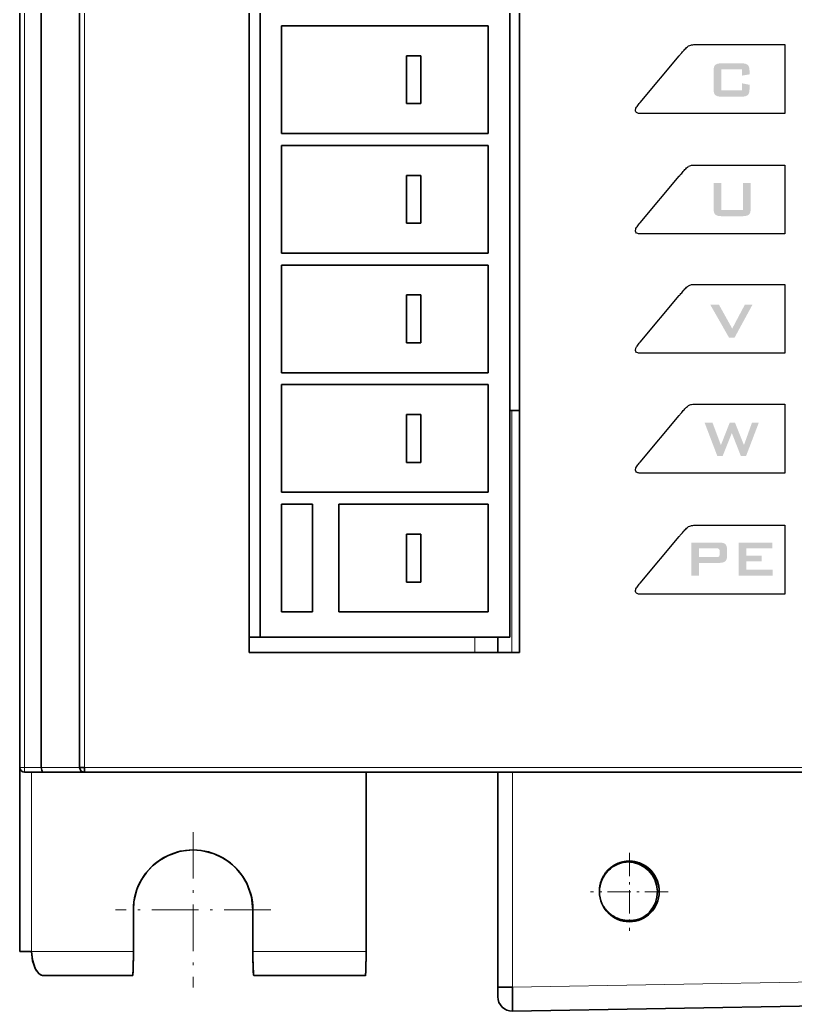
# Model space of a CAD drawing. Extents: x -45 to 645, y -160 to 467.
# Drawn here: x 187.26 to 219.7, y 59.27 to 100.71 of the extents above; entities that cross this region are included whole.
import ezdxf

# ---------------------------------------------------------------- set-up
doc = ezdxf.new("R2010")
doc.units = 0
doc.linetypes.add('DASHDOT', pattern=[18.5, 12, -3, 0.5, -3])
doc.layers.add('预设值', color=7, linetype='Continuous', true_color=0x000000)

msp = doc.modelspace()

# ---------------------------------------------------------------- hatches: boundary and pattern name
at = {"layer": '预设值', "linetype": 'ByBlock'}
for points in [[(217.466, 98.381), (217.466, 98.645), (217.466, 98.645), (216.601, 98.645), (216.601, 98.645), (216.601, 97.763), (216.601, 97.763), (217.466, 97.763), (217.466, 97.763), (217.466, 98.062), (217.466, 98.062), (217.786, 97.995), (217.786, 97.995), (217.786, 97.83), (217.786, 97.807), (217.785, 97.785), (217.784, 97.763), (217.782, 97.743), (217.779, 97.723), (217.778, 97.714), (217.776, 97.705), (217.774, 97.696), (217.773, 97.687), (217.771, 97.679), (217.768, 97.671), (217.766, 97.663), (217.764, 97.655), (217.761, 97.647), (217.758, 97.64), (217.755, 97.633), (217.752, 97.626), (217.749, 97.62), (217.746, 97.613), (217.742, 97.607), (217.741, 97.604), (217.739, 97.602), (217.737, 97.599), (217.735, 97.596), (217.733, 97.593), (217.731, 97.591), (217.729, 97.588), (217.727, 97.585), (217.725, 97.583), (217.723, 97.581), (217.721, 97.578), (217.719, 97.576), (217.716, 97.574), (217.712, 97.569), (217.71, 97.567), (217.708, 97.565), (217.705, 97.563), (217.703, 97.561), (217.7, 97.559), (217.698, 97.557), (217.695, 97.555), (217.692, 97.553), (217.69, 97.552), (217.687, 97.55), (217.684, 97.548), (217.681, 97.546), (217.678, 97.545), (217.672, 97.541), (217.665, 97.538), (217.658, 97.535), (217.651, 97.532), (217.644, 97.529), (217.637, 97.526), (217.629, 97.524), (217.621, 97.521), (217.612, 97.519), (217.604, 97.517), (217.595, 97.515), (217.586, 97.513), (217.577, 97.511), (217.567, 97.51), (217.557, 97.508), (217.537, 97.506), (217.515, 97.504), (217.493, 97.502), (217.469, 97.502), (217.445, 97.501), (217.445, 97.501), (216.622, 97.501), (216.598, 97.502), (216.574, 97.502), (216.552, 97.504), (216.53, 97.506), (216.51, 97.508), (216.5, 97.51), (216.49, 97.511), (216.481, 97.513), (216.472, 97.515), (216.463, 97.517), (216.454, 97.519), (216.446, 97.521), (216.438, 97.524), (216.43, 97.526), (216.422, 97.529), (216.415, 97.532), (216.408, 97.535), (216.401, 97.538), (216.394, 97.541), (216.388, 97.545), (216.381, 97.548), (216.376, 97.552), (216.373, 97.553), (216.37, 97.555), (216.367, 97.557), (216.365, 97.559), (216.362, 97.561), (216.359, 97.563), (216.357, 97.565), (216.355, 97.567), (216.352, 97.569), (216.35, 97.571), (216.348, 97.574), (216.346, 97.576), (216.344, 97.578), (216.342, 97.581), (216.34, 97.583), (216.338, 97.585), (216.336, 97.588), (216.334, 97.591), (216.332, 97.593), (216.33, 97.596), (216.328, 97.599), (216.327, 97.602), (216.323, 97.607), (216.32, 97.613), (216.317, 97.62), (216.314, 97.626), (216.311, 97.633), (216.308, 97.64), (216.305, 97.647), (216.303, 97.655), (216.3, 97.663), (216.298, 97.671), (216.296, 97.679), (216.294, 97.687), (216.292, 97.696), (216.291, 97.705), (216.289, 97.714), (216.287, 97.723), (216.285, 97.743), (216.283, 97.763), (216.282, 97.785), (216.281, 97.807), (216.281, 97.83), (216.281, 97.83), (216.281, 98.564), (216.281, 98.587), (216.282, 98.61), (216.283, 98.631), (216.285, 98.651), (216.287, 98.671), (216.289, 98.68), (216.291, 98.69), (216.292, 98.698), (216.294, 98.707), (216.296, 98.716), (216.298, 98.724), (216.3, 98.732), (216.303, 98.739), (216.305, 98.747), (216.308, 98.754), (216.311, 98.761), (216.314, 98.768), (216.317, 98.775), (216.32, 98.781), (216.323, 98.787), (216.327, 98.793), (216.328, 98.796), (216.33, 98.798), (216.332, 98.801), (216.334, 98.804), (216.336, 98.806), (216.338, 98.809), (216.34, 98.811), (216.342, 98.814), (216.344, 98.816), (216.346, 98.818), (216.348, 98.821), (216.35, 98.823), (216.352, 98.825), (216.355, 98.827), (216.357, 98.829), (216.359, 98.831), (216.362, 98.833), (216.365, 98.835), (216.367, 98.837), (216.37, 98.839), (216.373, 98.841), (216.376, 98.843), (216.378, 98.845), (216.381, 98.846), (216.388, 98.85), (216.394, 98.853), (216.401, 98.856), (216.407, 98.859), (216.415, 98.862), (216.422, 98.865), (216.43, 98.868), (216.438, 98.87), (216.446, 98.873), (216.454, 98.875), (216.463, 98.877), (216.472, 98.879), (216.481, 98.881), (216.49, 98.883), (216.5, 98.885), (216.51, 98.886), (216.53, 98.889), (216.552, 98.89), (216.574, 98.892), (216.598, 98.893), (216.622, 98.893), (216.622, 98.893), (217.445, 98.893), (217.469, 98.893), (217.493, 98.892), (217.515, 98.89), (217.537, 98.889), (217.557, 98.886), (217.567, 98.885), (217.577, 98.883), (217.586, 98.881), (217.595, 98.879), (217.604, 98.877), (217.613, 98.875), (217.621, 98.873), (217.629, 98.87), (217.637, 98.868), (217.644, 98.865), (217.652, 98.862), (217.659, 98.859), (217.665, 98.856), (217.672, 98.853), (217.678, 98.85), (217.681, 98.848), (217.684, 98.846), (217.687, 98.845), (217.69, 98.843), (217.692, 98.841), (217.695, 98.839), (217.698, 98.837), (217.7, 98.835), (217.703, 98.833), (217.705, 98.831), (217.708, 98.829), (217.71, 98.827), (217.712, 98.825), (217.719, 98.818), (217.721, 98.816), (217.723, 98.814), (217.725, 98.811), (217.727, 98.809), (217.729, 98.806), (217.731, 98.804), (217.733, 98.801), (217.735, 98.798), (217.737, 98.796), (217.739, 98.793), (217.741, 98.79), (217.742, 98.787), (217.746, 98.781), (217.749, 98.775), (217.752, 98.768), (217.755, 98.761), (217.758, 98.754), (217.761, 98.747), (217.764, 98.739), (217.766, 98.732), (217.768, 98.724), (217.771, 98.716), (217.773, 98.707), (217.774, 98.698), (217.776, 98.69), (217.778, 98.68), (217.779, 98.671), (217.782, 98.651), (217.784, 98.631), (217.785, 98.61), (217.786, 98.587), (217.786, 98.564), (217.786, 98.564), (217.786, 98.432), (217.786, 98.432)], [(216.282, 93.897), (216.602, 93.897), (216.602, 93.897), (216.602, 92.767), (216.602, 92.767), (217.516, 92.767), (217.516, 92.767), (217.516, 93.897), (217.516, 93.897), (217.836, 93.897), (217.836, 93.897), (217.836, 92.834), (217.836, 92.811), (217.835, 92.789), (217.833, 92.767), (217.831, 92.747), (217.829, 92.727), (217.827, 92.718), (217.826, 92.709), (217.824, 92.7), (217.822, 92.691), (217.82, 92.683), (217.818, 92.674), (217.816, 92.666), (217.814, 92.659), (217.811, 92.651), (217.808, 92.644), (217.806, 92.637), (217.803, 92.63), (217.8, 92.624), (217.796, 92.617), (217.793, 92.611), (217.79, 92.605), (217.788, 92.602), (217.786, 92.6), (217.784, 92.597), (217.782, 92.594), (217.781, 92.592), (217.779, 92.589), (217.777, 92.587), (217.775, 92.584), (217.773, 92.582), (217.771, 92.58), (217.769, 92.577), (217.766, 92.575), (217.764, 92.573), (217.762, 92.571), (217.759, 92.569), (217.757, 92.567), (217.754, 92.565), (217.752, 92.563), (217.749, 92.561), (217.746, 92.559), (217.744, 92.557), (217.741, 92.555), (217.738, 92.554), (217.735, 92.552), (217.729, 92.548), (217.722, 92.545), (217.716, 92.542), (217.709, 92.539), (217.702, 92.536), (217.694, 92.533), (217.687, 92.53), (217.679, 92.528), (217.671, 92.525), (217.662, 92.523), (217.654, 92.521), (217.645, 92.519), (217.636, 92.517), (217.626, 92.515), (217.617, 92.514), (217.607, 92.512), (217.586, 92.51), (217.565, 92.508), (217.542, 92.506), (217.519, 92.505), (217.494, 92.505), (217.494, 92.505), (216.624, 92.505), (216.599, 92.505), (216.576, 92.506), (216.553, 92.508), (216.532, 92.51), (216.511, 92.512), (216.501, 92.514), (216.492, 92.515), (216.482, 92.517), (216.473, 92.519), (216.465, 92.521), (216.456, 92.523), (216.448, 92.525), (216.44, 92.528), (216.432, 92.53), (216.424, 92.533), (216.417, 92.536), (216.41, 92.539), (216.403, 92.542), (216.397, 92.545), (216.39, 92.548), (216.387, 92.55), (216.384, 92.552), (216.382, 92.554), (216.379, 92.555), (216.376, 92.557), (216.373, 92.559), (216.371, 92.561), (216.368, 92.563), (216.366, 92.565), (216.363, 92.567), (216.361, 92.569), (216.359, 92.571), (216.356, 92.573), (216.352, 92.577), (216.35, 92.58), (216.348, 92.582), (216.345, 92.584), (216.343, 92.587), (216.341, 92.589), (216.339, 92.592), (216.337, 92.594), (216.335, 92.597), (216.333, 92.6), (216.332, 92.602), (216.33, 92.605), (216.328, 92.608), (216.326, 92.611), (216.323, 92.617), (216.319, 92.624), (216.316, 92.63), (216.313, 92.637), (216.31, 92.644), (216.308, 92.651), (216.305, 92.659), (216.302, 92.666), (216.3, 92.674), (216.298, 92.683), (216.296, 92.691), (216.294, 92.7), (216.292, 92.709), (216.291, 92.718), (216.289, 92.727), (216.287, 92.747), (216.285, 92.767), (216.283, 92.789), (216.282, 92.811), (216.282, 92.834), (216.282, 92.834)], [(217.156, 87.42), (216.934, 87.42), (216.934, 87.42), (216.139, 88.812), (216.139, 88.812), (216.504, 88.812), (216.504, 88.812), (217.062, 87.806), (217.062, 87.806), (217.594, 88.812), (217.594, 88.812), (217.914, 88.812), (217.914, 88.812)], [(216.662, 82.477), (216.44, 82.477), (216.44, 82.477), (215.909, 83.868), (215.909, 83.868), (216.24, 83.868), (216.24, 83.868), (216.59, 82.935), (216.59, 82.935), (216.955, 83.868), (216.955, 83.868), (217.18, 83.868), (217.18, 83.868), (217.553, 82.935), (217.553, 82.935), (217.887, 83.868), (217.887, 83.868), (218.173, 83.868), (218.173, 83.868), (217.641, 82.477), (217.641, 82.477), (217.425, 82.477), (217.425, 82.477), (217.046, 83.44), (217.046, 83.44)], [(218.758, 77.472), (217.337, 77.472), (217.337, 77.472), (217.337, 78.861), (217.337, 78.861), (218.744, 78.861), (218.744, 78.861), (218.744, 78.624), (218.744, 78.624), (217.657, 78.624), (217.657, 78.624), (217.657, 78.314), (217.657, 78.314), (218.291, 78.314), (218.291, 78.314), (218.291, 78.077), (218.291, 78.077), (217.657, 78.077), (217.657, 78.077), (217.657, 77.733), (217.657, 77.733), (218.758, 77.733), (218.758, 77.733)]]:
    msp.add_hatch(color=0, dxfattribs=at).paths.add_polyline_path(points, flags=0)
h = msp.add_hatch(color=0, dxfattribs=at)
h.paths.add_polyline_path([(215.671, 77.472), (215.356, 77.472), (215.356, 77.472), (215.356, 78.861), (215.356, 78.861), (216.531, 78.861), (216.552, 78.86), (216.571, 78.86), (216.59, 78.858), (216.608, 78.857), (216.625, 78.854), (216.634, 78.853), (216.642, 78.852), (216.65, 78.85), (216.658, 78.848), (216.666, 78.847), (216.673, 78.845), (216.68, 78.843), (216.688, 78.84), (216.695, 78.838), (216.701, 78.836), (216.708, 78.833), (216.714, 78.83), (216.721, 78.827), (216.727, 78.824), (216.733, 78.821), (216.738, 78.818), (216.744, 78.815), (216.749, 78.811), (216.754, 78.808), (216.759, 78.804), (216.762, 78.802), (216.764, 78.8), (216.766, 78.798), (216.769, 78.796), (216.771, 78.794), (216.773, 78.792), (216.776, 78.79), (216.778, 78.788), (216.78, 78.786), (216.782, 78.784), (216.784, 78.782), (216.786, 78.78), (216.789, 78.777), (216.791, 78.775), (216.792, 78.773), (216.794, 78.77), (216.796, 78.768), (216.798, 78.766), (216.8, 78.763), (216.802, 78.76), (216.805, 78.755), (216.808, 78.75), (216.812, 78.744), (216.815, 78.739), (216.817, 78.733), (216.82, 78.727), (216.823, 78.72), (216.825, 78.714), (216.827, 78.708), (216.829, 78.701), (216.831, 78.694), (216.833, 78.687), (216.835, 78.68), (216.836, 78.673), (216.838, 78.665), (216.839, 78.658), (216.84, 78.65), (216.841, 78.642), (216.842, 78.634), (216.842, 78.626), (216.843, 78.618), (216.843, 78.609), (216.843, 78.592), (216.843, 78.592), (216.843, 78.282), (216.843, 78.265), (216.843, 78.256), (216.842, 78.248), (216.842, 78.24), (216.841, 78.232), (216.84, 78.224), (216.839, 78.216), (216.838, 78.209), (216.836, 78.202), (216.835, 78.194), (216.833, 78.187), (216.831, 78.18), (216.829, 78.174), (216.827, 78.167), (216.825, 78.161), (216.823, 78.154), (216.82, 78.148), (216.817, 78.142), (216.815, 78.136), (216.812, 78.131), (216.808, 78.125), (216.805, 78.12), (216.802, 78.114), (216.798, 78.109), (216.794, 78.104), (216.791, 78.099), (216.786, 78.095), (216.782, 78.09), (216.778, 78.086), (216.773, 78.082), (216.766, 78.075), (216.764, 78.073), (216.762, 78.072), (216.759, 78.07), (216.754, 78.066), (216.749, 78.062), (216.744, 78.059), (216.738, 78.055), (216.733, 78.052), (216.727, 78.049), (216.721, 78.046), (216.714, 78.043), (216.708, 78.041), (216.701, 78.038), (216.695, 78.036), (216.688, 78.033), (216.68, 78.031), (216.673, 78.029), (216.666, 78.027), (216.658, 78.025), (216.65, 78.023), (216.642, 78.022), (216.634, 78.02), (216.625, 78.019), (216.608, 78.017), (216.59, 78.015), (216.571, 78.014), (216.552, 78.013), (216.531, 78.013), (216.531, 78.013), (215.671, 78.013), (215.671, 78.013)], flags=0)
h.paths.add_polyline_path([(216.505, 78.597), (216.506, 78.596), (216.507, 78.595), (216.507, 78.595), (216.508, 78.594), (216.509, 78.593), (216.51, 78.592), (216.511, 78.591), (216.511, 78.59), (216.512, 78.589), (216.513, 78.589), (216.514, 78.588), (216.514, 78.587), (216.516, 78.585), (216.517, 78.582), (216.519, 78.58), (216.52, 78.578), (216.521, 78.576), (216.522, 78.573), (216.523, 78.571), (216.525, 78.568), (216.526, 78.566), (216.527, 78.563), (216.527, 78.56), (216.528, 78.557), (216.529, 78.555), (216.53, 78.552), (216.53, 78.549), (216.531, 78.546), (216.532, 78.542), (216.532, 78.539), (216.533, 78.536), (216.533, 78.532), (216.533, 78.529), (216.534, 78.526), (216.534, 78.522), (216.534, 78.518), (216.534, 78.511), (216.534, 78.511), (216.534, 78.363), (216.534, 78.355), (216.534, 78.352), (216.534, 78.348), (216.533, 78.345), (216.533, 78.341), (216.533, 78.338), (216.532, 78.335), (216.532, 78.331), (216.531, 78.328), (216.53, 78.325), (216.53, 78.322), (216.529, 78.319), (216.528, 78.316), (216.527, 78.313), (216.526, 78.311), (216.526, 78.308), (216.524, 78.305), (216.523, 78.303), (216.522, 78.3), (216.521, 78.298), (216.52, 78.296), (216.519, 78.293), (216.517, 78.291), (216.516, 78.289), (216.514, 78.287), (216.513, 78.285), (216.512, 78.284), (216.511, 78.283), (216.511, 78.282), (216.51, 78.282), (216.509, 78.281), (216.508, 78.28), (216.507, 78.279), (216.507, 78.278), (216.506, 78.277), (216.505, 78.277), (216.504, 78.276), (216.503, 78.275), (216.502, 78.274), (216.501, 78.274), (216.498, 78.272), (216.496, 78.271), (216.494, 78.27), (216.491, 78.268), (216.489, 78.267), (216.486, 78.266), (216.483, 78.265), (216.48, 78.264), (216.477, 78.263), (216.474, 78.262), (216.471, 78.261), (216.467, 78.26), (216.464, 78.259), (216.461, 78.259), (216.457, 78.258), (216.453, 78.257), (216.445, 78.256), (216.437, 78.255), (216.429, 78.254), (216.42, 78.253), (216.41, 78.253), (216.401, 78.253), (216.39, 78.252), (216.39, 78.252), (215.671, 78.252), (215.671, 78.252), (215.671, 78.621), (215.671, 78.621), (216.39, 78.621), (216.401, 78.621), (216.41, 78.621), (216.42, 78.62), (216.429, 78.62), (216.437, 78.619), (216.445, 78.618), (216.453, 78.617), (216.457, 78.616), (216.461, 78.615), (216.464, 78.614), (216.467, 78.614), (216.471, 78.613), (216.474, 78.612), (216.477, 78.611), (216.48, 78.61), (216.483, 78.609), (216.486, 78.608), (216.489, 78.606), (216.491, 78.605), (216.494, 78.604), (216.496, 78.603), (216.498, 78.601), (216.501, 78.6), (216.502, 78.599), (216.503, 78.599), (216.504, 78.598)], flags=0)

# ---------------------------------------------------------------- linework, layer by layer
at = {"color": 7, "lineweight": 35}
for p, q in [((187.259, 69.462), (187.259, 237.062)), ((187.259, 69.462), (187.259, 237.062)), ((188.159, 69.462), (188.159, 237.062)), ((188.159, 69.462), (188.159, 237.062)), ((189.759, 69.462), (189.759, 206.076)), ((189.759, 69.462), (189.759, 206.076)), ((196.859, 74.262), (196.859, 122.012)), ((196.859, 74.262), (196.859, 122.012)), ((208.159, 74.262), (208.159, 122.012)), ((208.159, 74.262), (208.159, 122.012)), ((197.309, 121.512), (197.309, 74.912)), ((197.309, 121.512), (197.309, 74.912)), ((207.759, 121.512), (207.759, 74.912)), ((207.759, 121.512), (207.759, 74.912)), ((229.559, 69.262), (189.959, 69.262)), ((229.559, 69.262), (189.959, 69.262))]:
    msp.add_line(p, q, dxfattribs=at)
at = {"color": 7, "lineweight": 13}
for p, q in [((187.459, 69.462), (187.459, 237.062)), ((187.459, 69.462), (187.459, 237.062)), ((189.959, 206.076), (189.959, 69.462)), ((189.959, 206.076), (189.959, 69.462)), ((229.559, 69.462), (189.959, 69.462)), ((229.559, 69.462), (189.959, 69.462))]:
    msp.add_line(p, q, dxfattribs=at)
at = {"color": 7, "lineweight": 35, "ltscale": 0.1125}
for p, q in [((198.209, 95.962), (198.209, 100.462)), ((198.209, 95.962), (198.209, 100.462)), ((206.859, 100.462), (206.859, 95.962)), ((206.859, 100.462), (206.859, 95.962)), ((198.209, 95.462), (198.209, 90.962)), ((198.209, 95.462), (198.209, 90.962)), ((206.859, 90.962), (206.859, 95.462)), ((206.859, 90.962), (206.859, 95.462)), ((198.209, 90.462), (198.209, 85.962)), ((198.209, 90.462), (198.209, 85.962)), ((206.859, 85.962), (206.859, 90.462)), ((206.859, 85.962), (206.859, 90.462)), ((198.209, 85.462), (198.209, 80.962)), ((198.209, 85.462), (198.209, 80.962)), ((206.859, 80.962), (206.859, 85.462)), ((206.859, 80.962), (206.859, 85.462)), ((198.209, 80.462), (198.209, 75.962)), ((198.209, 80.462), (198.209, 75.962)), ((199.509, 80.462), (199.509, 75.962)), ((199.509, 80.462), (199.509, 75.962)), ((200.609, 75.962), (200.609, 80.462)), ((200.609, 75.962), (200.609, 80.462)), ((206.859, 75.962), (206.859, 80.462)), ((206.859, 75.962), (206.859, 80.462))]:
    msp.add_line(p, q, dxfattribs=at)
at = {"color": 7, "lineweight": 35, "ltscale": 0.21625}
for p, q in [((198.209, 100.462), (206.859, 100.462)), ((198.209, 100.462), (206.859, 100.462)), ((206.859, 95.962), (198.209, 95.962)), ((206.859, 95.962), (198.209, 95.962)), ((206.859, 95.462), (198.209, 95.462)), ((206.859, 95.462), (198.209, 95.462)), ((198.209, 90.962), (206.859, 90.962)), ((198.209, 90.962), (206.859, 90.962)), ((206.859, 90.462), (198.209, 90.462)), ((206.859, 90.462), (198.209, 90.462)), ((198.209, 85.962), (206.859, 85.962)), ((198.209, 85.962), (206.859, 85.962)), ((206.859, 85.462), (198.209, 85.462)), ((206.859, 85.462), (198.209, 85.462)), ((198.209, 80.962), (206.859, 80.962)), ((198.209, 80.962), (206.859, 80.962))]:
    msp.add_line(p, q, dxfattribs=at)
at = {"color": 7, "lineweight": 35, "ltscale": 0.015}
for p, q in [((203.434, 99.212), (204.034, 99.212)), ((203.434, 99.212), (204.034, 99.212)), ((203.434, 97.212), (204.034, 97.212)), ((203.434, 97.212), (204.034, 97.212)), ((203.434, 94.212), (204.034, 94.212)), ((203.434, 94.212), (204.034, 94.212)), ((203.434, 92.212), (204.034, 92.212)), ((203.434, 92.212), (204.034, 92.212)), ((203.434, 89.212), (204.034, 89.212)), ((203.434, 89.212), (204.034, 89.212)), ((203.434, 87.212), (204.034, 87.212)), ((203.434, 87.212), (204.034, 87.212)), ((203.434, 84.212), (204.034, 84.212)), ((203.434, 84.212), (204.034, 84.212)), ((203.434, 82.212), (204.034, 82.212)), ((203.434, 82.212), (204.034, 82.212)), ((203.434, 79.212), (204.034, 79.212)), ((203.434, 79.212), (204.034, 79.212)), ((203.434, 77.212), (204.034, 77.212)), ((203.434, 77.212), (204.034, 77.212)), ((207.259, 60.273), (207.859, 60.273)), ((207.259, 60.273), (207.859, 60.273))]:
    msp.add_line(p, q, dxfattribs=at)
at = {"color": 7, "lineweight": 35, "ltscale": 0.025}
for p, q in [((203.434, 98.212), (203.434, 99.212)), ((203.434, 98.212), (203.434, 99.212)), ((204.034, 99.212), (204.034, 98.212)), ((204.034, 99.212), (204.034, 98.212)), ((203.434, 97.212), (203.434, 98.212)), ((203.434, 97.212), (203.434, 98.212)), ((204.034, 98.212), (204.034, 97.212)), ((204.034, 98.212), (204.034, 97.212)), ((203.434, 93.212), (203.434, 94.212)), ((203.434, 93.212), (203.434, 94.212)), ((204.034, 94.212), (204.034, 93.212)), ((204.034, 94.212), (204.034, 93.212)), ((203.434, 92.212), (203.434, 93.212)), ((203.434, 92.212), (203.434, 93.212)), ((204.034, 93.212), (204.034, 92.212)), ((204.034, 93.212), (204.034, 92.212)), ((203.434, 88.212), (203.434, 89.212)), ((203.434, 88.212), (203.434, 89.212)), ((204.034, 89.212), (204.034, 88.212)), ((204.034, 89.212), (204.034, 88.212)), ((203.434, 87.212), (203.434, 88.212)), ((203.434, 87.212), (203.434, 88.212)), ((204.034, 88.212), (204.034, 87.212)), ((204.034, 88.212), (204.034, 87.212)), ((203.434, 83.212), (203.434, 84.212)), ((203.434, 83.212), (203.434, 84.212)), ((204.034, 84.212), (204.034, 83.212)), ((204.034, 84.212), (204.034, 83.212)), ((203.434, 82.212), (203.434, 83.212)), ((203.434, 82.212), (203.434, 83.212)), ((204.034, 83.212), (204.034, 82.212)), ((204.034, 83.212), (204.034, 82.212)), ((203.434, 78.212), (203.434, 79.212)), ((203.434, 78.212), (203.434, 79.212)), ((204.034, 79.212), (204.034, 78.212)), ((204.034, 79.212), (204.034, 78.212)), ((203.434, 77.212), (203.434, 78.212)), ((203.434, 77.212), (203.434, 78.212)), ((204.034, 78.212), (204.034, 77.212)), ((204.034, 78.212), (204.034, 77.212))]:
    msp.add_line(p, q, dxfattribs=at)
at = {"color": 7, "lineweight": 35, "ltscale": 0.01}
for p, q in [((208.159, 84.384), (207.759, 84.384)), ((208.159, 84.384), (207.759, 84.384)), ((207.259, 60.273), (207.259, 59.873)), ((207.259, 59.873), (207.259, 60.273))]:
    msp.add_line(p, q, dxfattribs=at)
at = {"color": 7, "lineweight": 13, "ltscale": 0.253031}
for p, q in [((207.849, 84.384), (207.849, 74.263)), ((207.849, 74.263), (207.849, 84.384))]:
    msp.add_line(p, q, dxfattribs=at)
at = {"color": 7, "lineweight": 35, "ltscale": 0.0325}
for p, q in [((199.509, 80.462), (198.209, 80.462)), ((199.509, 80.462), (198.209, 80.462)), ((198.209, 75.962), (199.509, 75.962)), ((198.209, 75.962), (199.509, 75.962))]:
    msp.add_line(p, q, dxfattribs=at)
at = {"color": 7, "lineweight": 35, "ltscale": 0.15625}
for p, q in [((206.859, 80.462), (200.609, 80.462)), ((206.859, 80.462), (200.609, 80.462)), ((200.609, 75.962), (206.859, 75.962)), ((200.609, 75.962), (206.859, 75.962))]:
    msp.add_line(p, q, dxfattribs=at)
at = {"color": 7, "lineweight": 35, "ltscale": 0.01125}
msp.add_line((197.309, 74.912), (196.859, 74.912), dxfattribs=at)
msp.add_line((197.309, 74.912), (196.859, 74.912), dxfattribs=at)
at = {"color": 7, "lineweight": 35, "ltscale": 0.26125}
msp.add_line((207.759, 74.912), (197.309, 74.912), dxfattribs=at)
msp.add_line((207.759, 74.912), (197.309, 74.912), dxfattribs=at)
at = {"color": 7, "lineweight": 13, "ltscale": 0.015192}
for p, q in [((206.294, 74.305), (206.294, 74.912)), ((206.294, 74.912), (206.294, 74.305))]:
    msp.add_line(p, q, dxfattribs=at)
at = {"color": 7, "lineweight": 35, "ltscale": 0.01625}
for p, q in [((207.259, 74.913), (207.259, 74.263)), ((207.259, 74.263), (207.259, 74.913))]:
    msp.add_line(p, q, dxfattribs=at)
at = {"color": 7, "lineweight": 35, "ltscale": 0.2825}
msp.add_line((196.859, 74.262), (208.159, 74.262), dxfattribs=at)
msp.add_line((196.859, 74.262), (208.159, 74.262), dxfattribs=at)
at = {"color": 7, "lineweight": 13, "ltscale": 0.001059}
for p, q in [((206.294, 74.262), (206.294, 74.305)), ((206.294, 74.305), (206.294, 74.262))]:
    msp.add_line(p, q, dxfattribs=at)
at = {"color": 7, "lineweight": 13, "ltscale": 0.005}
for p, q in [((187.259, 69.462), (187.459, 69.462)), ((187.259, 69.462), (187.459, 69.462)), ((187.459, 69.462), (187.459, 69.262)), ((187.459, 69.462), (187.459, 69.262))]:
    msp.add_line(p, q, dxfattribs=at)
at = {"color": 7, "lineweight": 35, "ltscale": 0.192339}
for p, q in [((187.259, 69.456), (187.259, 61.762)), ((187.259, 61.762), (187.259, 69.456))]:
    msp.add_line(p, q, dxfattribs=at)
at = {"color": 7, "lineweight": 13, "ltscale": 0.0175}
msp.add_line((187.459, 69.462), (188.159, 69.462), dxfattribs=at)
msp.add_line((187.459, 69.462), (188.159, 69.462), dxfattribs=at)
at = {"color": 7, "lineweight": 35, "ltscale": 0.019379}
msp.add_line((188.234, 69.262), (187.459, 69.262), dxfattribs=at)
msp.add_line((188.234, 69.262), (187.459, 69.262), dxfattribs=at)
at = {"color": 7, "lineweight": 13, "ltscale": 0.187503}
for p, q in [((187.755, 61.762), (187.755, 69.263)), ((187.755, 69.263), (187.755, 61.762))]:
    msp.add_line(p, q, dxfattribs=at)
at = {"color": 7, "lineweight": 13, "ltscale": 0.04}
msp.add_line((188.159, 69.462), (189.759, 69.462), dxfattribs=at)
msp.add_line((188.159, 69.462), (189.759, 69.462), dxfattribs=at)
at = {"color": 7, "lineweight": 35, "ltscale": 0.043121}
msp.add_line((189.959, 69.262), (188.234, 69.262), dxfattribs=at)
msp.add_line((189.959, 69.262), (188.234, 69.262), dxfattribs=at)
at = {"color": 7, "lineweight": 35, "ltscale": 0.005}
for p, q in [((189.759, 69.462), (189.959, 69.462)), ((189.759, 69.462), (189.959, 69.462)), ((189.959, 69.462), (189.959, 69.262)), ((189.959, 69.462), (189.959, 69.262))]:
    msp.add_line(p, q, dxfattribs=at)
at = {"color": 7, "lineweight": 35, "ltscale": 0.187503}
msp.add_line((201.746, 61.762), (201.746, 69.263), dxfattribs=at)
msp.add_line((201.746, 61.762), (201.746, 69.263), dxfattribs=at)
at = {"color": 7, "lineweight": 35, "ltscale": 0.224738}
msp.add_line((207.259, 60.273), (207.259, 69.263), dxfattribs=at)
at = {"color": 7, "lineweight": 35, "ltscale": 0.224736}
msp.add_line((207.259, 69.262), (207.259, 60.273), dxfattribs=at)
at = {"color": 7, "lineweight": 13, "ltscale": 0.224738}
msp.add_line((207.864, 60.273), (207.864, 69.263), dxfattribs=at)
at = {"color": 7, "lineweight": 13, "ltscale": 0.224736}
msp.add_line((207.864, 60.273), (207.864, 69.262), dxfattribs=at)
at = {"color": 7, "linetype": 'DASHDOT', "lineweight": 13, "ltscale": 0.16247}
for p, q in [((194.509, 66.762), (194.509, 60.263)), ((197.758, 63.513), (191.259, 63.513))]:
    msp.add_line(p, q, dxfattribs=at)
at = {"color": 7, "linetype": 'DASHDOT', "lineweight": 13, "ltscale": 0.08126}
for p, q in [((212.759, 65.888), (212.759, 62.637)), ((214.385, 64.263), (211.134, 64.263))]:
    msp.add_line(p, q, dxfattribs=at)
at = {"color": 7, "lineweight": 35, "ltscale": 0.04375}
for p, q in [((192.009, 63.512), (192.009, 61.762)), ((192.009, 61.762), (192.009, 63.512)), ((197.009, 61.762), (197.009, 63.512)), ((197.009, 63.512), (197.009, 61.762))]:
    msp.add_line(p, q, dxfattribs=at)
at = {"color": 7, "lineweight": 35, "ltscale": 0.012391}
msp.add_line((187.755, 61.762), (187.259, 61.762), dxfattribs=at)
msp.add_line((187.755, 61.762), (187.259, 61.762), dxfattribs=at)
at = {"color": 7, "lineweight": 13, "ltscale": 0.106359}
msp.add_line((187.755, 61.762), (192.009, 61.762), dxfattribs=at)
msp.add_line((187.755, 61.762), (192.009, 61.762), dxfattribs=at)
at = {"color": 7, "lineweight": 13, "ltscale": 0.118414}
msp.add_line((201.746, 61.762), (197.009, 61.762), dxfattribs=at)
at = {"color": 7, "lineweight": 13, "ltscale": 0.118413}
msp.add_line((197.009, 61.762), (201.746, 61.762), dxfattribs=at)
at = {"color": 7, "lineweight": 35, "ltscale": 0.093095}
for p, q in [((191.983, 60.762), (188.259, 60.762)), ((188.259, 60.762), (191.983, 60.762))]:
    msp.add_line(p, q, dxfattribs=at)
at = {"color": 7, "lineweight": 35, "ltscale": 0.116668}
msp.add_line((201.72, 60.762), (197.053, 60.762), dxfattribs=at)
at = {"color": 7, "lineweight": 35, "ltscale": 0.116667}
msp.add_line((197.053, 60.762), (201.72, 60.762), dxfattribs=at)
at = {"color": 7, "lineweight": 13, "ltscale": 0.470072}
msp.add_line((207.864, 60.273), (226.664, 60.601), dxfattribs=at)
msp.add_line((207.864, 60.273), (226.664, 60.601), dxfattribs=at)
at = {"color": 7, "lineweight": 35, "ltscale": 0.00013}
msp.add_line((207.859, 60.273), (207.864, 60.273), dxfattribs=at)
at = {"color": 7, "lineweight": 35, "ltscale": 0.000130844}
msp.add_line((207.859, 60.273), (207.864, 60.273), dxfattribs=at)
at = {"color": 7, "lineweight": 35, "ltscale": 0.470071}
msp.add_line((226.67, 59.601), (207.87, 59.273), dxfattribs=at)
at = {"color": 7, "lineweight": 35, "ltscale": 0.470072}
msp.add_line((207.87, 59.273), (226.67, 59.601), dxfattribs=at)
at = {"color": 7, "lineweight": 35}
for points in [[(188.234, 69.262), (188.22, 69.266), (188.21, 69.274), (188.191, 69.299), (188.174, 69.345), (188.159, 69.462)], [(188.234, 69.262), (188.22, 69.266), (188.21, 69.274), (188.191, 69.299), (188.174, 69.345), (188.159, 69.462)], [(194.509, 66.012), (193.973, 65.955), (193.439, 65.77), (193.1, 65.577), (192.806, 65.345), (192.553, 65.07), (192.337, 64.747), (192.173, 64.397), (192.03, 63.844), (192.009, 63.512)], [(197.009, 63.512), (196.952, 64.048), (196.766, 64.583), (196.573, 64.922), (196.342, 65.215), (196.067, 65.469), (195.744, 65.684), (195.394, 65.849), (194.841, 65.992), (194.509, 66.012)], [(187.755, 61.762), (187.796, 61.371), (187.92, 61.022), (188.056, 60.847), (188.156, 60.783), (188.259, 60.762)], [(187.755, 61.762), (187.788, 61.417), (187.903, 61.055)], [(192.009, 61.762), (192.001, 61.028), (191.991, 60.806), (191.986, 60.767), (191.984, 60.764), (191.983, 60.762)], [(192.009, 61.762), (191.998, 60.951), (191.987, 60.771), (191.985, 60.765), (191.984, 60.763), (191.983, 60.762)], [(197.009, 61.762), (197.028, 60.934), (197.041, 60.798), (197.048, 60.768), (197.05, 60.764), (197.051, 60.763), (197.053, 60.762)], [(201.72, 60.762), (201.72, 60.763), (201.721, 60.764), (201.724, 60.78), (201.734, 60.924), (201.746, 61.762)], [(201.746, 61.762), (201.735, 60.953), (201.723, 60.771), (201.721, 60.765), (201.721, 60.763), (201.72, 60.762)]]:
    msp.add_lwpolyline(points, dxfattribs=at)
for centre, radius, start, end in [((187.459, 69.462), 0.2, 180, 270), ((187.459, 69.462), 0.2, 180, 270), ((189.992, 69.473), 0.233, 182.6033, 202.8117), ((189.992, 69.473), 0.233, 182.6033, 202.8117), ((189.962, 69.46), 0.2, 202.8088, 228.9523), ((189.962, 69.46), 0.2, 202.8088, 228.9523), ((189.961, 69.471), 0.208, 231.0621, 269.3959), ((189.961, 69.471), 0.208, 231.0621, 269.3959), ((194.509, 63.513), 2.5, 359.9923, 180.0234), ((212.759, 64.263), 1.25, 90.0013, 270.0013), ((212.682, 64.263), 1.25, 272.8134, 89.9965), ((212.759, 64.263), 1.25, 270.0013, 90.0013), ((188.638, 61.421), 0.821, 206.463, 216.5342), ((188.426, 61.265), 0.558, 216.5817, 230.8028), ((188.268, 61.062), 0.3, 229.7653, 268.3996), ((149.663, 59.388), 58.208, 359.88648, 0.87092), ((149.663, 59.388), 58.208, 359.88647, 0.87092), ((207.859, 59.873), 0.6, 179.9865, 271.0034), ((207.859, 59.873), 0.6, 179.9865, 271.0034)]:
    msp.add_arc(centre, radius, start, end, dxfattribs=at)
msp.add_ellipse((197.053, 61.762), major_axis=(0, -1), ratio=0.043646, start_param=4.712389, end_param=6.283185, dxfattribs=at)
at = {"layer": '预设值', "color": 0, "linetype": 'ByBlock'}
for points in [[(213.456, 96.797), (213.456, 96.797), (219.259, 96.797), (219.259, 96.797), (219.259, 96.797), (219.259, 99.677), (219.259, 99.677), (219.259, 99.677), (215.555, 99.677), (215.555, 99.677), (215.491, 99.676), (215.426, 99.678), (215.362, 99.667), (215.343, 99.664), (215.311, 99.656), (215.284, 99.645), (215.251, 99.63), (215.223, 99.612), (215.215, 99.607), (215.201, 99.598), (215.178, 99.579), (215.155, 99.558), (215.127, 99.533), (215.1, 99.504), (215.085, 99.487), (215.041, 99.436), (214.992, 99.38), (214.948, 99.328), (214.907, 99.28), (214.871, 99.235), (214.844, 99.204), (214.844, 99.204), (213.209, 97.256), (213.209, 97.256), (213.165, 97.204), (213.118, 97.15), (213.079, 97.094), (213.066, 97.075), (213.047, 97.047), (213.035, 97.015), (213.028, 96.996), (213.021, 96.977), (213.018, 96.958), (213.013, 96.928), (213.016, 96.897), (213.029, 96.873), (213.045, 96.841), (213.076, 96.822), (213.109, 96.811), (213.128, 96.804), (213.148, 96.801), (213.17, 96.799), (213.191, 96.797), (213.213, 96.797), (213.232, 96.797), (213.255, 96.797), (213.275, 96.797), (213.286, 96.797), (213.286, 96.797), (213.456, 96.797), (213.456, 96.797)], [(213.456, 91.764), (213.456, 91.764), (219.259, 91.764), (219.259, 91.764), (219.259, 91.764), (219.259, 94.644), (219.259, 94.644), (219.259, 94.644), (215.555, 94.644), (215.555, 94.644), (215.491, 94.643), (215.426, 94.645), (215.362, 94.634), (215.343, 94.631), (215.311, 94.624), (215.284, 94.612), (215.251, 94.598), (215.223, 94.579), (215.215, 94.574), (215.201, 94.565), (215.178, 94.546), (215.155, 94.525), (215.127, 94.5), (215.1, 94.472), (215.085, 94.454), (215.041, 94.403), (214.992, 94.347), (214.948, 94.295), (214.907, 94.247), (214.871, 94.202), (214.844, 94.172), (214.844, 94.172), (213.209, 92.223), (213.209, 92.223), (213.165, 92.171), (213.118, 92.118), (213.079, 92.061), (213.066, 92.042), (213.047, 92.014), (213.035, 91.983), (213.028, 91.964), (213.021, 91.945), (213.018, 91.925), (213.013, 91.895), (213.016, 91.865), (213.029, 91.84), (213.045, 91.808), (213.076, 91.789), (213.109, 91.778), (213.128, 91.772), (213.148, 91.769), (213.17, 91.766), (213.191, 91.764), (213.213, 91.764), (213.232, 91.764), (213.255, 91.764), (213.275, 91.764), (213.286, 91.764), (213.286, 91.764), (213.456, 91.764), (213.456, 91.764)], [(213.456, 86.774), (213.456, 86.774), (219.259, 86.774), (219.259, 86.774), (219.259, 86.774), (219.259, 89.654), (219.259, 89.654), (219.259, 89.654), (215.555, 89.654), (215.555, 89.654), (215.491, 89.653), (215.426, 89.655), (215.362, 89.644), (215.343, 89.641), (215.311, 89.634), (215.284, 89.622), (215.251, 89.608), (215.223, 89.589), (215.215, 89.584), (215.201, 89.575), (215.178, 89.556), (215.155, 89.535), (215.127, 89.51), (215.1, 89.482), (215.085, 89.464), (215.041, 89.413), (214.992, 89.357), (214.948, 89.305), (214.907, 89.257), (214.871, 89.212), (214.844, 89.182), (214.844, 89.182), (213.209, 87.233), (213.209, 87.233), (213.165, 87.181), (213.118, 87.128), (213.079, 87.071), (213.066, 87.052), (213.047, 87.024), (213.035, 86.992), (213.028, 86.973), (213.021, 86.954), (213.018, 86.935), (213.013, 86.905), (213.016, 86.875), (213.029, 86.85), (213.045, 86.818), (213.076, 86.799), (213.109, 86.788), (213.128, 86.782), (213.148, 86.778), (213.17, 86.776), (213.191, 86.774), (213.213, 86.774), (213.232, 86.774), (213.255, 86.774), (213.275, 86.774), (213.286, 86.774), (213.286, 86.774), (213.456, 86.774), (213.456, 86.774)], [(213.456, 81.765), (213.456, 81.765), (219.259, 81.765), (219.259, 81.765), (219.259, 81.765), (219.259, 84.645), (219.259, 84.645), (219.259, 84.645), (215.555, 84.645), (215.555, 84.645), (215.491, 84.644), (215.426, 84.646), (215.362, 84.635), (215.343, 84.632), (215.311, 84.625), (215.284, 84.613), (215.251, 84.599), (215.223, 84.58), (215.215, 84.575), (215.201, 84.566), (215.178, 84.547), (215.155, 84.526), (215.127, 84.501), (215.1, 84.473), (215.085, 84.455), (215.041, 84.404), (214.992, 84.348), (214.948, 84.296), (214.907, 84.248), (214.871, 84.203), (214.844, 84.173), (214.844, 84.173), (213.209, 82.224), (213.209, 82.224), (213.165, 82.172), (213.118, 82.119), (213.079, 82.062), (213.066, 82.043), (213.047, 82.015), (213.035, 81.984), (213.028, 81.965), (213.021, 81.946), (213.018, 81.926), (213.013, 81.896), (213.016, 81.866), (213.029, 81.841), (213.045, 81.809), (213.076, 81.79), (213.109, 81.779), (213.128, 81.773), (213.148, 81.77), (213.17, 81.767), (213.191, 81.765), (213.213, 81.765), (213.232, 81.765), (213.255, 81.765), (213.275, 81.765), (213.286, 81.765), (213.286, 81.765), (213.456, 81.765), (213.456, 81.765)], [(213.456, 76.704), (213.456, 76.704), (219.259, 76.704), (219.259, 76.704), (219.259, 76.704), (219.259, 79.584), (219.259, 79.584), (219.259, 79.584), (215.555, 79.584), (215.555, 79.584), (215.491, 79.583), (215.426, 79.585), (215.362, 79.574), (215.343, 79.57), (215.311, 79.563), (215.284, 79.552), (215.251, 79.537), (215.223, 79.518), (215.215, 79.514), (215.201, 79.505), (215.178, 79.486), (215.155, 79.465), (215.127, 79.44), (215.1, 79.411), (215.085, 79.394), (215.041, 79.343), (214.992, 79.287), (214.948, 79.235), (214.907, 79.187), (214.871, 79.142), (214.844, 79.111), (214.844, 79.111), (213.209, 77.163), (213.209, 77.163), (213.165, 77.111), (213.118, 77.057), (213.079, 77.001), (213.066, 76.981), (213.047, 76.954), (213.035, 76.922), (213.028, 76.903), (213.021, 76.884), (213.018, 76.864), (213.013, 76.835), (213.016, 76.804), (213.029, 76.779), (213.045, 76.748), (213.076, 76.729), (213.109, 76.718), (213.128, 76.711), (213.148, 76.708), (213.17, 76.706), (213.191, 76.703), (213.213, 76.704), (213.232, 76.704), (213.255, 76.704), (213.275, 76.704), (213.286, 76.704), (213.286, 76.704), (213.456, 76.704), (213.456, 76.704)]]:
    msp.add_open_spline(points, degree=3, knots=[0, 0, 0, 0, 0.05, 0.05, 0.05, 0.1, 0.1, 0.1, 0.15, 0.15, 0.15, 0.2, 0.2, 0.2, 0.25, 0.25, 0.25, 0.3, 0.3, 0.3, 0.35, 0.35, 0.35, 0.4, 0.4, 0.4, 0.45, 0.45, 0.45, 0.5, 0.5, 0.5, 0.55, 0.55, 0.55, 0.6, 0.6, 0.6, 0.65, 0.65, 0.65, 0.7, 0.7, 0.7, 0.75, 0.75, 0.75, 0.8, 0.8, 0.8, 0.85, 0.85, 0.85, 0.9, 0.9, 0.9, 0.95, 0.95, 0.95, 1, 1, 1, 1], dxfattribs=at)
for points, weights in [([(211.894, 65.212), (212.256, 65.557), (212.757, 65.557)], [1, 0.928324062077, 1]), ([(212.757, 65.557), (213.274, 65.557), (213.64, 65.191)], [1, 0.92387946528, 1]), ([(211.507, 64.327), (211.515, 64.85), (211.894, 65.212)], [1, 0.922368717361, 1]), ([(213.64, 65.191), (214.007, 64.825), (214.007, 64.307)], [1, 0.923879645994, 1]), ([(211.866, 63.43), (211.507, 63.795), (211.507, 64.307)], [1, 0.925375378489, 1]), ([(214.007, 64.307), (214.007, 63.789), (213.64, 63.423)], [1, 0.923879081553, 1]), ([(212.757, 63.057), (212.233, 63.057), (211.866, 63.43)], [1, 0.922368997236, 1]), ([(213.64, 63.423), (213.274, 63.057), (212.757, 63.057)], [1, 0.923879731028, 1])]:
    msp.add_rational_spline(points, weights, degree=2, dxfattribs=at)
msp.add_open_spline([(211.507, 64.307), (211.507, 64.311), (211.507, 64.315), (211.507, 64.319), (211.507, 64.323), (211.507, 64.327)], degree=5, dxfattribs=at)

doc.saveas('drawing.dxf')
